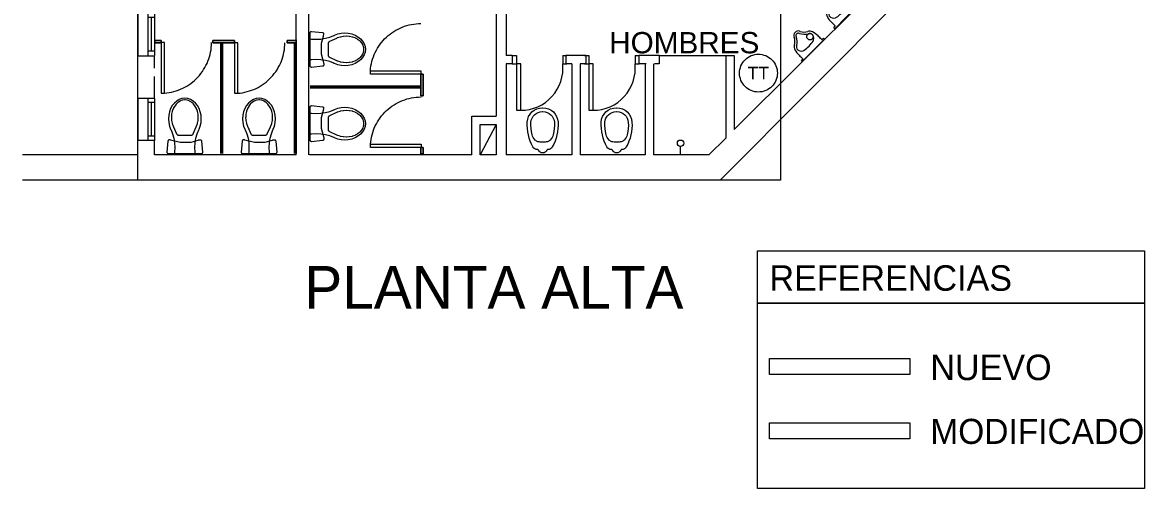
# Model space of a CAD drawing. Header units: metres. Extents: x 1411 to 1550, y 2159 to 2211.
# Drawn here: x 1537.12 to 1550.46, y 2159.59 to 2165.13 of the extents above; entities that cross this region are included whole.
import ezdxf

# ---------------------------------------------------------------- set-up
doc = ezdxf.new("R2010")
doc.units = ezdxf.units.M
doc.header["$LTSCALE"] = 0.635
doc.linetypes.add('STYLE_11', pattern=[1.500015, 0.999985, -0.500031])
for name, color, linetype in [('37-Plantas-05', 7, 'Continuous'), ('movimientos', 30, 'Continuous'), ('Nuevo', 162, 'Continuous'), ('Superficies', 7, 'Continuous')]:
    doc.layers.add(name, color=color, linetype=linetype)
doc.styles.add('Arial', font='ARIAL.TTF')
doc.styles.add('Futura', font='')
doc.styles.get('Futura').set_extended_font_data('Futura')

# ---------------------------------------------------------------- blocks, each defined once
blk = doc.blocks.new('GROUP-15')
at = {"color": 7, "linetype": 'Continuous', "lineweight": 15}
for p, q in [((54.50499, 6.49858), (54.55499, 6.49858)), ((54.55499, 6.49858), (54.55499, 6.39858)), ((55.10499, 6.49858), (55.15499, 6.49858)), ((55.10499, 6.49858), (55.10499, 6.39858)), ((54.50499, 6.39858), (54.55499, 6.39858)), ((55.10499, 6.39858), (55.15499, 6.39858))]:
    blk.add_line(p, q, dxfattribs=at)
blk.add_lwpolyline([(54.55499, 6.39858), (54.55499, 5.84858), (54.60499, 5.84858), (54.60499, 6.39858)], close=True, dxfattribs=at)
blk.add_arc((54.60499, 6.35085), 0.50227, 270, 5.452964, dxfattribs=at)
blk = doc.blocks.new('GROUP-16')
at = {"color": 7, "linetype": 'Continuous', "lineweight": 15}
for p, q in [((55.36499, 6.49858), (55.41499, 6.49858)), ((55.41499, 6.49858), (55.41499, 6.39858)), ((55.96499, 6.49858), (55.96499, 6.39858)), ((55.96499, 6.49858), (56.01499, 6.49858)), ((55.36499, 6.39858), (55.41499, 6.39858)), ((55.96499, 6.39858), (56.01499, 6.39858))]:
    blk.add_line(p, q, dxfattribs=at)
blk.add_lwpolyline([(55.41499, 6.39858), (55.41499, 5.84858), (55.46499, 5.84858), (55.46499, 6.39858)], close=True, dxfattribs=at)
blk.add_arc((55.46499, 6.35085), 0.50227, 270, 5.452964, dxfattribs=at)
blk = doc.blocks.new('GROUP-23')
at = {"color": 7, "linetype": 'Continuous', "lineweight": 15}
for p, q in [((58.05125, 6.59302), (58.18292, 6.7272)), ((58.1715, 6.7384), (58.15751, 6.72416)), ((58.18292, 6.7272), (58.1715, 6.7384)), ((58.05125, 6.59302), (57.91956, 6.45884)), ((57.90813, 6.47006), (57.92213, 6.4843)), ((57.91956, 6.45884), (57.90813, 6.47006))]:
    blk.add_line(p, q, dxfattribs=at)
at = {"color": 2, "linetype": 'Continuous', "lineweight": 15}
blk.add_circle((58.01071, 6.75527), 0.03882, dxfattribs=at)
at = {"color": 7, "linetype": 'Continuous', "lineweight": 15}
for centre, radius, start, end in [((57.87025, 6.76861), 0.05237, 133.940091, 205.395612), ((57.8723, 6.77068), 0.05239, 65.675517, 137.134835), ((57.94611, 6.97972), 0.16954, 252.056665, 283.108505), ((58.01071, 6.75527), 0.06483, 61.129963, 113.76946), ((57.88181, 6.53459), 0.32039, 45.536168, 59.997127), ((57.66264, 6.69089), 0.16956, 347.963065, 19.020539), ((57.25694, 5.85718), 1.24186, 44.277691, 46.852047), ((58.15182, 6.72974), 0.00801, 224.089013, 315.506133), ((57.88826, 6.63049), 0.06482, 157.276107, 209.926544), ((58.10648, 6.76352), 0.32037, 211.076627, 225.537466), ((58.77206, 7.40096), 1.24184, 224.220582, 226.796259), ((57.91643, 6.48991), 0.008, 315.455925, 46.874723)]:
    blk.add_arc(centre, radius, start, end, dxfattribs=at)
at = {"color": 2, "linetype": 'Continuous', "lineweight": 15}
for centre, radius, start, end in [((57.87025, 6.76861), 0.02637, 133.970661, 205.419444), ((57.85842, 6.76063), 0.01245, 195.509335, 208.913392), ((57.66264, 6.69089), 0.19554, 347.959679, 19.015089), ((57.83803, 6.80226), 0.02022, 313.476748, 317.565981), ((57.8723, 6.77068), 0.02638, 65.689065, 137.181466), ((57.88005, 6.78267), 0.01245, 62.138606, 75.538616), ((57.94611, 6.97972), 0.19555, 252.057978, 283.111538), ((57.9658, 6.87442), 0.08864, 286.159371, 292.45678), ((57.69753, 6.94016), 0.42323, 315.537033, 325.888351), ((58.01071, 6.75527), 0.03883, 61.124557, 106.53444), ((57.99272, 6.73598), 0.06475, 340.493207, 55.406204), ((57.98735, 6.74047), 0.07134, 328.147848, 338.523699), ((57.88826, 6.63049), 0.03882, 164.539085, 209.92628), ((57.7683, 6.67316), 0.08865, 338.610274, 344.915117), ((57.90722, 6.64884), 0.06473, 215.644696, 290.568167), ((57.90262, 6.65415), 0.07135, 292.539563, 302.906076), ((57.69753, 6.94016), 0.42324, 305.182332, 315.536067)]:
    blk.add_arc(centre, radius, start, end, dxfattribs=at)
blk = doc.blocks.new('GROUP-29')
at = {"color": 92, "linetype": 'Continuous', "lineweight": 15}
blk.add_line((56.50499, 5.32446), (56.50499, 5.41999), dxfattribs=at)
at = {"color": 92, "linetype": 'Continuous', "lineweight": 15, "flags": 128}
blk.add_lwpolyline([(56.46708, 5.4579, -0.41421356), (56.50499, 5.49581, -0.41421356), (56.5429, 5.4579, -0.41421356), (56.50499, 5.41999, -0.41421356)], format="xyb", close=True, dxfattribs=at)
blk = doc.blocks.new('S-PL-INOD4')
at = {"color": 7, "linetype": 'Continuous', "lineweight": 15, "flags": 128}
blk.add_lwpolyline([(0.05, -0.119, 0.307702), (0, -0.084, 0.307759), (-0.05, -0.119), (-0.05, -0.119, -0.31147), (-0.057, -0.124), (-0.063, -0.124, 0.273845), (-0.115, -0.155, 0.138679), (-0.183, -0.449), (-0.183, -0.449, 0.399728), (-0.003, -0.62), (-0.003, -0.62), (-0.003, -0.62, 0.051976), (0.003, -0.62), (0.003, -0.62), (0.003, -0.62, 0.399728), (0.183, -0.449), (0.183, -0.449, 0.138686), (0.115, -0.155, 0.273887), (0.063, -0.124), (0.057, -0.124, -0.31147), (0.05, -0.119)], format="xyb", close=True, dxfattribs=at)
at = {"color": 2, "linetype": 'Continuous', "lineweight": 15, "flags": 128}
blk.add_lwpolyline([(-0.003, -0.576, 0.050361), (0.003, -0.576), (0.003, -0.576, 0.399705), (0.139, -0.447), (0.139, -0.447), (0.139, -0.447, 0.072224), (0.125, -0.301), (0.125, -0.301, 0.161373), (0.089, -0.236, 0.118241), (0.057, -0.218), (0.057, -0.218, 0.057241), (0, -0.213), (0, -0.213), (0, -0.213, 0.057241), (-0.057, -0.218), (-0.057, -0.218, 0.118341), (-0.089, -0.236, 0.161426), (-0.125, -0.301), (-0.125, -0.301, 0.072224), (-0.139, -0.447), (-0.139, -0.447), (-0.139, -0.447, 0.399705), (-0.003, -0.576)], format="xyb", close=True, dxfattribs=at)
blk = doc.blocks.new('GROUP-36')
at = {"color": 123, "linetype": 'Continuous', "lineweight": 15}
for points in [[(50.25434, 6.65085), (50.25434, 6.67585), (50.25434, 6.67585)], [(50.32997, 6.67585), (50.25434, 6.67585), (50.25434, 6.67585)], [(50.32997, 6.65085), (50.32997, 6.67585), (50.32997, 6.67585)], [(50.29705, 6.65085), (50.25434, 6.65085), (50.25434, 6.65085)], [(50.32997, 6.65085), (50.28798, 6.65085), (50.28798, 6.65085)]]:
    blk.add_3dface(points, dxfattribs=at)
blk = doc.blocks.new('GROUP-13-1')
at = {"color": 70, "linetype": 'Continuous', "lineweight": 15}
for p, q in [((45.42127, 12.7431), (45.42127, 12.2431)), ((45.62127, 12.7431), (45.62127, 12.2431))]:
    blk.add_line(p, q, dxfattribs=at)
at = {"color": 151, "linetype": 'Continuous', "lineweight": 15}
for p, q in [((45.54127, 12.7431), (45.54127, 12.2431)), ((45.58127, 12.6931), (45.58127, 12.2931))]:
    blk.add_line(p, q, dxfattribs=at)
at = {"color": 144, "linetype": 'Continuous', "lineweight": 15}
for p, q in [((45.62127, 12.6931), (45.54127, 12.6931)), ((45.62127, 12.2931), (45.54127, 12.2931))]:
    blk.add_line(p, q, dxfattribs=at)

msp = doc.modelspace()

# ---------------------------------------------------------------- linework, layer by layer
at = {"layer": '37-Plantas-05', "color": 83, "linetype": 'Continuous', "lineweight": 15}
for p, q in [((1545.413, 2163.254), (1547.681, 2165.533)), ((1538.689, 2164.725), (1538.489, 2164.725)), ((1538.489, 2164.225), (1538.489, 2164.725)), ((1538.689, 2164.225), (1538.489, 2164.225)), ((1538.689, 2163.725), (1538.489, 2163.725)), ((1538.489, 2163.554), (1538.489, 2163.725)), ((1538.489, 2163.554), (1537.118, 2163.554)), ((1545.413, 2163.254), (1537.118, 2163.254))]:
    msp.add_line(p, q, dxfattribs=at)
at = {"layer": '37-Plantas-05', "color": 7, "linetype": 'Continuous', "lineweight": 20}
for points in [[(1545.857, 2162.413), (1550.457, 2162.413), (1550.457, 2161.791), (1545.857, 2161.791)], [(1545.857, 2161.791), (1550.457, 2161.791), (1550.457, 2159.591), (1545.857, 2159.591)]]:
    msp.add_lwpolyline(points, close=True, dxfattribs=at)
at = {"layer": 'movimientos', "color": 83, "linetype": 'Continuous', "lineweight": 15}
for p, q in [((1542.869, 2167.984), (1542.869, 2164.734)), ((1547.38, 2165.656), (1545.579, 2163.854)), ((1542.941, 2164.734), (1542.869, 2164.734)), ((1542.941, 2164.734), (1542.941, 2164.634)), ((1543.576, 2164.735), (1543.576, 2164.635)), ((1543.816, 2164.735), (1543.576, 2164.735)), ((1543.816, 2164.735), (1543.816, 2164.635)), ((1544.446, 2164.735), (1544.446, 2164.635)), ((1544.686, 2164.735), (1544.446, 2164.735)), ((1544.686, 2164.735), (1544.686, 2164.635)), ((1545.479, 2164.735), (1545.479, 2163.754)), ((1545.479, 2164.735), (1545.579, 2164.735)), ((1545.579, 2164.735), (1545.579, 2163.854)), ((1542.869, 2164.634), (1542.869, 2163.554)), ((1542.941, 2164.634), (1542.869, 2164.634)), ((1543.649, 2164.635), (1543.576, 2164.635)), ((1543.649, 2164.635), (1543.649, 2163.554)), ((1543.816, 2164.635), (1543.749, 2164.635)), ((1543.749, 2164.635), (1543.749, 2163.554)), ((1544.531, 2164.635), (1544.446, 2164.635)), ((1544.521, 2164.635), (1544.521, 2163.554)), ((1544.621, 2164.635), (1544.621, 2163.554)), ((1544.686, 2164.635), (1544.631, 2164.635)), ((1545.479, 2163.754), (1545.278, 2163.554)), ((1543.649, 2163.554), (1542.869, 2163.554)), ((1544.521, 2163.554), (1543.749, 2163.554)), ((1545.278, 2163.554), (1544.621, 2163.554))]:
    msp.add_line(p, q, dxfattribs=at)
at = {"layer": 'movimientos', "color": 31, "linetype": 'Continuous', "lineweight": 15}
msp.add_line((1544.686, 2164.735), (1545.479, 2164.735), dxfattribs=at)
at = {"layer": 'movimientos', "color": 2, "linetype": 'Continuous', "lineweight": 15, "flags": 128}
msp.add_lwpolyline([(1545.642, 2164.525, -0.414214), (1545.867, 2164.75, -0.414214), (1546.092, 2164.525, -0.414214), (1545.867, 2164.3, -0.414214)], format="xyb", close=True, dxfattribs=at)
at = {"layer": 'movimientos', "color": 7, "linetype": 'Continuous', "lineweight": 9}
msp.add_lwpolyline([(1545.998, 2160.372), (1547.667, 2160.372), (1547.667, 2160.181), (1545.998, 2160.181)], close=True, dxfattribs=at)
at = {"layer": 'Nuevo', "color": 83, "linetype": 'Continuous', "lineweight": 15}
for p, q in [((1540.374, 2163.554), (1540.374, 2167.864)), ((1540.524, 2163.554), (1540.524, 2167.864)), ((1542.749, 2167.864), (1542.749, 2164.014)), ((1538.689, 2164.584), (1538.689, 2164.725)), ((1538.689, 2164.225), (1538.689, 2164.484)), ((1542.459, 2164.014), (1542.749, 2164.014)), ((1542.459, 2163.554), (1542.459, 2164.014)), ((1542.559, 2163.914), (1542.749, 2163.914)), ((1542.559, 2163.554), (1542.559, 2163.914)), ((1542.749, 2163.914), (1542.749, 2163.554)), ((1538.689, 2163.554), (1538.689, 2163.725)), ((1540.374, 2163.554), (1538.689, 2163.554)), ((1542.459, 2163.554), (1540.529, 2163.554)), ((1542.749, 2163.554), (1542.559, 2163.554))]:
    msp.add_line(p, q, dxfattribs=at)
at = {"layer": 'Nuevo', "color": 31, "linetype": 'Continuous', "lineweight": 15}
for p, q in [((1538.9, 2164.139), (1538.88, 2164.104)), ((1538.924, 2164.169), (1538.9, 2164.139)), ((1538.925, 2164.13), (1538.912, 2164.104)), ((1538.952, 2164.193), (1538.924, 2164.169)), ((1538.928, 2164.134), (1538.925, 2164.13)), ((1538.945, 2164.156), (1538.928, 2164.134)), ((1538.948, 2164.16), (1538.945, 2164.156)), ((1538.967, 2164.176), (1538.948, 2164.16)), ((1538.982, 2164.211), (1538.952, 2164.193)), ((1538.972, 2164.18), (1538.967, 2164.176)), ((1538.992, 2164.192), (1538.972, 2164.18)), ((1539.015, 2164.223), (1538.982, 2164.211)), ((1538.997, 2164.195), (1538.992, 2164.192)), ((1538.992, 2164.192), (1538.992, 2164.192)), ((1539.018, 2164.202), (1538.997, 2164.195)), ((1539.049, 2164.226), (1539.015, 2164.223)), ((1539.025, 2164.203), (1539.018, 2164.202)), ((1539.046, 2164.206), (1539.025, 2164.203)), ((1539.052, 2164.206), (1539.046, 2164.206)), ((1539.083, 2164.223), (1539.049, 2164.226)), ((1539.074, 2164.203), (1539.052, 2164.206)), ((1539.08, 2164.202), (1539.074, 2164.203)), ((1539.101, 2164.195), (1539.08, 2164.202)), ((1539.116, 2164.211), (1539.083, 2164.223)), ((1539.106, 2164.192), (1539.101, 2164.195)), ((1539.101, 2164.195), (1539.101, 2164.195)), ((1539.127, 2164.18), (1539.106, 2164.192)), ((1539.147, 2164.193), (1539.116, 2164.211)), ((1539.131, 2164.176), (1539.127, 2164.18)), ((1539.15, 2164.16), (1539.131, 2164.176)), ((1539.174, 2164.169), (1539.147, 2164.193)), ((1539.153, 2164.156), (1539.15, 2164.16)), ((1539.17, 2164.134), (1539.153, 2164.156)), ((1539.173, 2164.13), (1539.17, 2164.134)), ((1539.187, 2164.104), (1539.173, 2164.13)), ((1539.198, 2164.139), (1539.174, 2164.169)), ((1539.218, 2164.104), (1539.198, 2164.139)), ((1539.782, 2164.139), (1539.762, 2164.104)), ((1539.806, 2164.169), (1539.782, 2164.139)), ((1539.808, 2164.13), (1539.794, 2164.104)), ((1539.834, 2164.193), (1539.806, 2164.169)), ((1539.81, 2164.134), (1539.808, 2164.13)), ((1539.827, 2164.156), (1539.81, 2164.134)), ((1539.831, 2164.16), (1539.827, 2164.156)), ((1539.849, 2164.176), (1539.831, 2164.16)), ((1539.865, 2164.211), (1539.834, 2164.193)), ((1539.854, 2164.18), (1539.849, 2164.176)), ((1539.874, 2164.192), (1539.854, 2164.18)), ((1539.897, 2164.223), (1539.865, 2164.211)), ((1539.88, 2164.195), (1539.874, 2164.192)), ((1539.874, 2164.192), (1539.874, 2164.192)), ((1539.9, 2164.202), (1539.88, 2164.195)), ((1539.931, 2164.226), (1539.897, 2164.223)), ((1539.907, 2164.203), (1539.9, 2164.202)), ((1539.928, 2164.206), (1539.907, 2164.203)), ((1539.935, 2164.206), (1539.928, 2164.206)), ((1539.965, 2164.223), (1539.931, 2164.226)), ((1539.956, 2164.203), (1539.935, 2164.206)), ((1539.962, 2164.202), (1539.956, 2164.203)), ((1539.983, 2164.195), (1539.962, 2164.202)), ((1539.998, 2164.211), (1539.965, 2164.223)), ((1539.984, 2164.195), (1539.983, 2164.195)), ((1539.989, 2164.192), (1539.984, 2164.195)), ((1540.009, 2164.18), (1539.989, 2164.192)), ((1540.029, 2164.193), (1539.998, 2164.211)), ((1540.014, 2164.176), (1540.009, 2164.18)), ((1540.032, 2164.16), (1540.014, 2164.176)), ((1540.057, 2164.169), (1540.029, 2164.193)), ((1540.036, 2164.156), (1540.032, 2164.16)), ((1540.052, 2164.134), (1540.036, 2164.156)), ((1540.055, 2164.13), (1540.052, 2164.134)), ((1540.069, 2164.104), (1540.055, 2164.13)), ((1540.081, 2164.139), (1540.057, 2164.169)), ((1540.1, 2164.104), (1540.081, 2164.139)), ((1538.857, 2164.024), (1538.854, 2163.981)), ((1538.866, 2164.065), (1538.857, 2164.024)), ((1538.88, 2164.104), (1538.866, 2164.065)), ((1538.891, 2164.033), (1538.889, 2164.001)), ((1538.889, 2164.001), (1538.889, 2163.997)), ((1538.889, 2163.997), (1538.891, 2163.965)), ((1538.892, 2164.037), (1538.891, 2164.033)), ((1538.898, 2164.068), (1538.892, 2164.037)), ((1538.899, 2164.072), (1538.898, 2164.068)), ((1538.91, 2164.1), (1538.899, 2164.072)), ((1538.912, 2164.104), (1538.91, 2164.1)), ((1539.188, 2164.1), (1539.187, 2164.104)), ((1539.199, 2164.072), (1539.188, 2164.1)), ((1539.2, 2164.068), (1539.199, 2164.072)), ((1539.206, 2164.037), (1539.2, 2164.068)), ((1539.207, 2164.033), (1539.206, 2164.037)), ((1539.209, 2164.001), (1539.207, 2164.033)), ((1539.207, 2163.965), (1539.209, 2163.997)), ((1539.209, 2163.997), (1539.209, 2164.001)), ((1539.232, 2164.065), (1539.218, 2164.104)), ((1539.241, 2164.024), (1539.232, 2164.065)), ((1539.244, 2163.981), (1539.241, 2164.024)), ((1539.739, 2164.024), (1539.736, 2163.981)), ((1539.748, 2164.065), (1539.739, 2164.024)), ((1539.762, 2164.104), (1539.748, 2164.065)), ((1539.772, 2164.001), (1539.771, 2163.997)), ((1539.771, 2163.997), (1539.774, 2163.965)), ((1539.774, 2164.033), (1539.772, 2164.001)), ((1539.781, 2164.068), (1539.774, 2164.037)), ((1539.774, 2164.037), (1539.774, 2164.033)), ((1539.782, 2164.072), (1539.781, 2164.068)), ((1539.792, 2164.1), (1539.782, 2164.072)), ((1539.794, 2164.104), (1539.792, 2164.1)), ((1540.071, 2164.1), (1540.069, 2164.104)), ((1540.081, 2164.072), (1540.071, 2164.1)), ((1540.082, 2164.068), (1540.081, 2164.072)), ((1540.089, 2164.037), (1540.082, 2164.068)), ((1540.089, 2164.033), (1540.089, 2164.037)), ((1540.091, 2164.001), (1540.089, 2164.033)), ((1540.089, 2163.965), (1540.091, 2163.997)), ((1540.091, 2163.997), (1540.091, 2164.001)), ((1540.115, 2164.065), (1540.1, 2164.104)), ((1540.123, 2164.024), (1540.115, 2164.065)), ((1540.126, 2163.981), (1540.123, 2164.024)), ((1538.854, 2163.981), (1538.857, 2163.939)), ((1538.857, 2163.939), (1538.866, 2163.897)), ((1538.866, 2163.897), (1538.88, 2163.859)), ((1538.88, 2163.859), (1538.883, 2163.853)), ((1538.883, 2163.853), (1538.883, 2163.853)), ((1538.883, 2163.853), (1538.883, 2163.853)), ((1538.883, 2163.853), (1538.885, 2163.85)), ((1538.891, 2163.965), (1538.892, 2163.961)), ((1538.892, 2163.961), (1538.898, 2163.93)), ((1538.898, 2163.93), (1538.899, 2163.926)), ((1538.899, 2163.926), (1538.91, 2163.897)), ((1538.91, 2163.897), (1538.911, 2163.893)), ((1538.911, 2163.893), (1538.913, 2163.89)), ((1538.913, 2163.89), (1538.914, 2163.888)), ((1538.914, 2163.888), (1538.951, 2163.805)), ((1539.147, 2163.805), (1539.184, 2163.888)), ((1539.184, 2163.888), (1539.185, 2163.89)), ((1539.185, 2163.89), (1539.187, 2163.893)), ((1539.187, 2163.893), (1539.188, 2163.897)), ((1539.188, 2163.897), (1539.199, 2163.926)), ((1539.199, 2163.926), (1539.2, 2163.93)), ((1539.2, 2163.93), (1539.206, 2163.961)), ((1539.206, 2163.961), (1539.207, 2163.965)), ((1539.214, 2163.85), (1539.215, 2163.853)), ((1539.215, 2163.853), (1539.218, 2163.859)), ((1539.215, 2163.853), (1539.215, 2163.853)), ((1539.215, 2163.853), (1539.215, 2163.853)), ((1539.218, 2163.859), (1539.232, 2163.897)), ((1539.232, 2163.897), (1539.241, 2163.939)), ((1539.241, 2163.939), (1539.244, 2163.981)), ((1539.736, 2163.981), (1539.739, 2163.939)), ((1539.739, 2163.939), (1539.748, 2163.897)), ((1539.748, 2163.897), (1539.762, 2163.859)), ((1539.762, 2163.859), (1539.766, 2163.853)), ((1539.766, 2163.853), (1539.765, 2163.853)), ((1539.765, 2163.853), (1539.765, 2163.853)), ((1539.765, 2163.853), (1539.767, 2163.85)), ((1539.774, 2163.965), (1539.774, 2163.961)), ((1539.774, 2163.961), (1539.781, 2163.93)), ((1539.781, 2163.93), (1539.782, 2163.926)), ((1539.782, 2163.926), (1539.792, 2163.897)), ((1539.792, 2163.897), (1539.794, 2163.893)), ((1539.794, 2163.893), (1539.795, 2163.89)), ((1539.795, 2163.89), (1539.796, 2163.888)), ((1539.796, 2163.888), (1539.833, 2163.805)), ((1540.029, 2163.805), (1540.066, 2163.888)), ((1540.066, 2163.888), (1540.068, 2163.89)), ((1540.068, 2163.89), (1540.069, 2163.893)), ((1540.069, 2163.893), (1540.071, 2163.897)), ((1540.071, 2163.897), (1540.081, 2163.926)), ((1540.081, 2163.926), (1540.082, 2163.93)), ((1540.082, 2163.93), (1540.089, 2163.961)), ((1540.089, 2163.961), (1540.089, 2163.965)), ((1540.096, 2163.85), (1540.097, 2163.853)), ((1540.097, 2163.853), (1540.1, 2163.859)), ((1540.097, 2163.853), (1540.097, 2163.853)), ((1540.097, 2163.853), (1540.097, 2163.853)), ((1540.1, 2163.859), (1540.115, 2163.897)), ((1540.115, 2163.897), (1540.123, 2163.939)), ((1540.123, 2163.939), (1540.126, 2163.981)), ((1538.849, 2163.721), (1538.848, 2163.719)), ((1538.848, 2163.719), (1538.848, 2163.717)), ((1538.85, 2163.724), (1538.849, 2163.721)), ((1538.851, 2163.726), (1538.85, 2163.724)), ((1538.853, 2163.728), (1538.851, 2163.726)), ((1538.855, 2163.729), (1538.853, 2163.728)), ((1538.858, 2163.73), (1538.855, 2163.729)), ((1538.86, 2163.731), (1538.858, 2163.73)), ((1538.863, 2163.731), (1538.86, 2163.731)), ((1538.875, 2163.731), (1538.863, 2163.731)), ((1538.879, 2163.73), (1538.875, 2163.731)), ((1538.995, 2163.703), (1538.879, 2163.73)), ((1538.885, 2163.85), (1538.904, 2163.804)), ((1538.904, 2163.804), (1538.918, 2163.752)), ((1538.918, 2163.752), (1538.926, 2163.698)), ((1538.951, 2163.805), (1538.956, 2163.798)), ((1538.956, 2163.798), (1538.959, 2163.794)), ((1538.959, 2163.794), (1538.964, 2163.791)), ((1538.964, 2163.791), (1538.968, 2163.789)), ((1538.968, 2163.789), (1538.973, 2163.788)), ((1538.973, 2163.788), (1538.979, 2163.787)), ((1538.979, 2163.787), (1539.12, 2163.787)), ((1539.204, 2163.726), (1539.119, 2163.703)), ((1539.12, 2163.787), (1539.125, 2163.788)), ((1539.125, 2163.788), (1539.13, 2163.789)), ((1539.13, 2163.789), (1539.135, 2163.791)), ((1539.135, 2163.791), (1539.139, 2163.794)), ((1539.139, 2163.794), (1539.143, 2163.798)), ((1539.143, 2163.798), (1539.146, 2163.802)), ((1539.146, 2163.802), (1539.147, 2163.805)), ((1539.172, 2163.698), (1539.181, 2163.752)), ((1539.181, 2163.752), (1539.195, 2163.804)), ((1539.195, 2163.804), (1539.214, 2163.85)), ((1539.207, 2163.727), (1539.204, 2163.726)), ((1539.234, 2163.73), (1539.207, 2163.727)), ((1539.236, 2163.73), (1539.234, 2163.73)), ((1539.238, 2163.73), (1539.236, 2163.73)), ((1539.241, 2163.729), (1539.238, 2163.73)), ((1539.243, 2163.728), (1539.241, 2163.729)), ((1539.245, 2163.726), (1539.243, 2163.728)), ((1539.247, 2163.724), (1539.245, 2163.726)), ((1539.249, 2163.722), (1539.247, 2163.724)), ((1539.25, 2163.72), (1539.249, 2163.722)), ((1539.25, 2163.716), (1539.25, 2163.72)), ((1539.731, 2163.721), (1539.73, 2163.719)), ((1539.73, 2163.719), (1539.73, 2163.717)), ((1539.732, 2163.724), (1539.731, 2163.721)), ((1539.733, 2163.726), (1539.732, 2163.724)), ((1539.735, 2163.728), (1539.733, 2163.726)), ((1539.737, 2163.729), (1539.735, 2163.728)), ((1539.74, 2163.73), (1539.737, 2163.729)), ((1539.742, 2163.731), (1539.74, 2163.73)), ((1539.745, 2163.731), (1539.742, 2163.731)), ((1539.758, 2163.731), (1539.745, 2163.731)), ((1539.761, 2163.73), (1539.758, 2163.731)), ((1539.878, 2163.703), (1539.761, 2163.73)), ((1539.767, 2163.85), (1539.786, 2163.804)), ((1539.786, 2163.804), (1539.8, 2163.752)), ((1539.8, 2163.752), (1539.808, 2163.698)), ((1539.833, 2163.805), (1539.838, 2163.798)), ((1539.838, 2163.798), (1539.842, 2163.794)), ((1539.842, 2163.794), (1539.846, 2163.791)), ((1539.846, 2163.791), (1539.851, 2163.789)), ((1539.851, 2163.789), (1539.856, 2163.788)), ((1539.856, 2163.788), (1539.861, 2163.787)), ((1539.861, 2163.787), (1540.002, 2163.787)), ((1540.086, 2163.726), (1540.001, 2163.703)), ((1540.002, 2163.787), (1540.007, 2163.788)), ((1540.007, 2163.788), (1540.012, 2163.789)), ((1540.012, 2163.789), (1540.017, 2163.791)), ((1540.017, 2163.791), (1540.021, 2163.794)), ((1540.021, 2163.794), (1540.025, 2163.798)), ((1540.025, 2163.798), (1540.028, 2163.802)), ((1540.028, 2163.802), (1540.029, 2163.805)), ((1540.054, 2163.698), (1540.063, 2163.752)), ((1540.063, 2163.752), (1540.077, 2163.804)), ((1540.077, 2163.804), (1540.096, 2163.85)), ((1540.089, 2163.727), (1540.086, 2163.726)), ((1540.116, 2163.73), (1540.089, 2163.727)), ((1540.118, 2163.73), (1540.116, 2163.73)), ((1540.12, 2163.73), (1540.118, 2163.73)), ((1540.123, 2163.729), (1540.12, 2163.73)), ((1540.125, 2163.728), (1540.123, 2163.729)), ((1540.127, 2163.726), (1540.125, 2163.728)), ((1540.129, 2163.724), (1540.127, 2163.726)), ((1540.131, 2163.722), (1540.129, 2163.724)), ((1540.132, 2163.72), (1540.131, 2163.722)), ((1540.133, 2163.716), (1540.132, 2163.72)), ((1538.848, 2163.717), (1538.835, 2163.588)), ((1538.835, 2163.588), (1538.835, 2163.584)), ((1538.926, 2163.585), (1538.924, 2163.571)), ((1538.926, 2163.698), (1538.929, 2163.641)), ((1538.929, 2163.641), (1538.926, 2163.585)), ((1538.999, 2163.702), (1538.995, 2163.703)), ((1539.115, 2163.702), (1538.999, 2163.702)), ((1539.119, 2163.703), (1539.115, 2163.702)), ((1539.169, 2163.641), (1539.172, 2163.698)), ((1539.172, 2163.585), (1539.169, 2163.641)), ((1539.174, 2163.571), (1539.172, 2163.585)), ((1539.263, 2163.588), (1539.25, 2163.716)), ((1539.263, 2163.586), (1539.263, 2163.588)), ((1539.263, 2163.584), (1539.263, 2163.586)), ((1539.73, 2163.717), (1539.717, 2163.588)), ((1539.717, 2163.588), (1539.718, 2163.584)), ((1539.808, 2163.585), (1539.806, 2163.571)), ((1539.808, 2163.698), (1539.811, 2163.641)), ((1539.811, 2163.641), (1539.808, 2163.585)), ((1539.881, 2163.702), (1539.878, 2163.703)), ((1539.997, 2163.702), (1539.881, 2163.702)), ((1540.001, 2163.703), (1539.997, 2163.702)), ((1540.051, 2163.641), (1540.054, 2163.698)), ((1540.054, 2163.585), (1540.051, 2163.641)), ((1540.056, 2163.571), (1540.054, 2163.585)), ((1540.145, 2163.588), (1540.133, 2163.716)), ((1540.145, 2163.586), (1540.145, 2163.588)), ((1540.145, 2163.584), (1540.145, 2163.586)), ((1538.835, 2163.584), (1538.836, 2163.581)), ((1538.836, 2163.581), (1538.837, 2163.579)), ((1538.837, 2163.579), (1538.839, 2163.577)), ((1538.839, 2163.577), (1538.84, 2163.575)), ((1538.84, 2163.575), (1538.843, 2163.573)), ((1538.843, 2163.573), (1538.845, 2163.572)), ((1538.845, 2163.572), (1538.847, 2163.571)), ((1538.847, 2163.571), (1538.85, 2163.571)), ((1538.85, 2163.571), (1539.248, 2163.571)), ((1538.924, 2163.571), (1539.174, 2163.571)), ((1539.248, 2163.571), (1539.253, 2163.572)), ((1539.253, 2163.572), (1539.256, 2163.573)), ((1539.256, 2163.573), (1539.258, 2163.575)), ((1539.258, 2163.575), (1539.26, 2163.577)), ((1539.26, 2163.577), (1539.261, 2163.579)), ((1539.261, 2163.579), (1539.262, 2163.581)), ((1539.262, 2163.581), (1539.263, 2163.584)), ((1539.718, 2163.584), (1539.718, 2163.581)), ((1539.718, 2163.581), (1539.719, 2163.579)), ((1539.719, 2163.579), (1539.721, 2163.577)), ((1539.721, 2163.577), (1539.723, 2163.575)), ((1539.723, 2163.575), (1539.725, 2163.573)), ((1539.725, 2163.573), (1539.727, 2163.572)), ((1539.727, 2163.572), (1539.73, 2163.571)), ((1539.73, 2163.571), (1539.732, 2163.571)), ((1539.732, 2163.571), (1540.13, 2163.571)), ((1539.806, 2163.571), (1540.056, 2163.571)), ((1540.13, 2163.571), (1540.135, 2163.572)), ((1540.135, 2163.572), (1540.138, 2163.573)), ((1540.138, 2163.573), (1540.14, 2163.575)), ((1540.14, 2163.575), (1540.142, 2163.577)), ((1540.142, 2163.577), (1540.143, 2163.579)), ((1540.143, 2163.579), (1540.144, 2163.581)), ((1540.144, 2163.581), (1540.145, 2163.584))]:
    msp.add_line(p, q, dxfattribs=at)
at = {"layer": 'Nuevo', "color": 21, "linetype": 'STYLE_11', "lineweight": 15}
msp.add_line((1542.749, 2163.914), (1542.559, 2163.554), dxfattribs=at)
at = {"layer": 'Nuevo', "color": 31, "linetype": 'Continuous', "lineweight": 15}
for points in [[(1540.684, 2165.009), (1540.688, 2165.008), (1540.691, 2165.007), (1540.693, 2165.005), (1540.695, 2165.003), (1540.696, 2165.001), (1540.697, 2164.999), (1540.698, 2164.996), (1540.698, 2164.994), (1540.698, 2164.992), (1540.695, 2164.965), (1540.695, 2164.962), (1540.671, 2164.877), (1540.671, 2164.873), (1540.67, 2164.757), (1540.671, 2164.754), (1540.699, 2164.637), (1540.699, 2164.634), (1540.699, 2164.621), (1540.699, 2164.618), (1540.698, 2164.616), (1540.697, 2164.613), (1540.696, 2164.611), (1540.694, 2164.609), (1540.692, 2164.608), (1540.689, 2164.607), (1540.687, 2164.606), (1540.686, 2164.606), (1540.556, 2164.593), (1540.552, 2164.594), (1540.549, 2164.594), (1540.547, 2164.595), (1540.545, 2164.597), (1540.543, 2164.599), (1540.542, 2164.601), (1540.54, 2164.603), (1540.54, 2164.606), (1540.54, 2164.608), (1540.54, 2165.006), (1540.54, 2165.011), (1540.542, 2165.014), (1540.543, 2165.016), (1540.545, 2165.018), (1540.547, 2165.019), (1540.549, 2165.02), (1540.552, 2165.021), (1540.555, 2165.021), (1540.556, 2165.021)], [(1540.54, 2164.682), (1540.54, 2164.932), (1540.553, 2164.93), (1540.61, 2164.927), (1540.666, 2164.93), (1540.721, 2164.939), (1540.772, 2164.953), (1540.818, 2164.972), (1540.821, 2164.973), (1540.822, 2164.973), (1540.822, 2164.973), (1540.827, 2164.976), (1540.866, 2164.991), (1540.907, 2164.999), (1540.95, 2165.002), (1540.992, 2164.999), (1541.033, 2164.991), (1541.072, 2164.976), (1541.107, 2164.957), (1541.137, 2164.933), (1541.162, 2164.905), (1541.18, 2164.874), (1541.191, 2164.841), (1541.195, 2164.807), (1541.191, 2164.773), (1541.18, 2164.741), (1541.162, 2164.71), (1541.137, 2164.682), (1541.107, 2164.658), (1541.072, 2164.638), (1541.033, 2164.624), (1540.992, 2164.615), (1540.95, 2164.612), (1540.907, 2164.615), (1540.866, 2164.624), (1540.827, 2164.638), (1540.822, 2164.642), (1540.822, 2164.641), (1540.821, 2164.641), (1540.818, 2164.643), (1540.772, 2164.662), (1540.721, 2164.676), (1540.666, 2164.684), (1540.61, 2164.687), (1540.553, 2164.684)], [(1540.857, 2164.942), (1540.859, 2164.944), (1540.861, 2164.945), (1540.865, 2164.947), (1540.894, 2164.957), (1540.898, 2164.958), (1540.929, 2164.965), (1540.933, 2164.965), (1540.965, 2164.967), (1540.969, 2164.967), (1541.001, 2164.965), (1541.005, 2164.965), (1541.036, 2164.958), (1541.04, 2164.957), (1541.069, 2164.947), (1541.073, 2164.945), (1541.098, 2164.931), (1541.102, 2164.928), (1541.124, 2164.912), (1541.128, 2164.908), (1541.145, 2164.89), (1541.148, 2164.885), (1541.16, 2164.865), (1541.163, 2164.86), (1541.163, 2164.859), (1541.17, 2164.838), (1541.172, 2164.832), (1541.174, 2164.811), (1541.174, 2164.804), (1541.172, 2164.783), (1541.17, 2164.776), (1541.163, 2164.756), (1541.161, 2164.75), (1541.16, 2164.75), (1541.148, 2164.73), (1541.145, 2164.725), (1541.128, 2164.707), (1541.124, 2164.703), (1541.102, 2164.686), (1541.098, 2164.684), (1541.073, 2164.67), (1541.069, 2164.668), (1541.04, 2164.658), (1541.036, 2164.657), (1541.005, 2164.65), (1541.001, 2164.65), (1540.969, 2164.648), (1540.965, 2164.647), (1540.933, 2164.65), (1540.929, 2164.65), (1540.898, 2164.657), (1540.894, 2164.658), (1540.865, 2164.668), (1540.861, 2164.67), (1540.859, 2164.671), (1540.857, 2164.672), (1540.773, 2164.709), (1540.766, 2164.714), (1540.763, 2164.718), (1540.76, 2164.722), (1540.757, 2164.727), (1540.756, 2164.732), (1540.756, 2164.737), (1540.756, 2164.878), (1540.756, 2164.883), (1540.757, 2164.888), (1540.76, 2164.893), (1540.763, 2164.897), (1540.766, 2164.901), (1540.771, 2164.904), (1540.773, 2164.905)], [(1540.684, 2164.126), (1540.688, 2164.126), (1540.691, 2164.125), (1540.693, 2164.123), (1540.695, 2164.121), (1540.696, 2164.119), (1540.697, 2164.117), (1540.698, 2164.114), (1540.698, 2164.112), (1540.698, 2164.11), (1540.695, 2164.083), (1540.695, 2164.08), (1540.671, 2163.995), (1540.671, 2163.991), (1540.67, 2163.875), (1540.671, 2163.871), (1540.699, 2163.755), (1540.699, 2163.751), (1540.699, 2163.739), (1540.699, 2163.736), (1540.698, 2163.734), (1540.697, 2163.731), (1540.696, 2163.729), (1540.694, 2163.727), (1540.692, 2163.726), (1540.689, 2163.725), (1540.687, 2163.724), (1540.686, 2163.724), (1540.556, 2163.711), (1540.552, 2163.711), (1540.549, 2163.712), (1540.547, 2163.713), (1540.545, 2163.715), (1540.543, 2163.716), (1540.542, 2163.719), (1540.54, 2163.721), (1540.54, 2163.723), (1540.54, 2163.726), (1540.54, 2164.124), (1540.54, 2164.129), (1540.542, 2164.132), (1540.543, 2164.134), (1540.545, 2164.136), (1540.547, 2164.137), (1540.549, 2164.138), (1540.552, 2164.139), (1540.555, 2164.139), (1540.556, 2164.139)], [(1540.54, 2163.8), (1540.54, 2164.05), (1540.553, 2164.048), (1540.61, 2164.045), (1540.666, 2164.048), (1540.721, 2164.057), (1540.772, 2164.071), (1540.818, 2164.09), (1540.821, 2164.091), (1540.822, 2164.091), (1540.822, 2164.091), (1540.827, 2164.094), (1540.866, 2164.108), (1540.907, 2164.117), (1540.95, 2164.12), (1540.992, 2164.117), (1541.033, 2164.108), (1541.072, 2164.094), (1541.107, 2164.074), (1541.137, 2164.05), (1541.162, 2164.023), (1541.18, 2163.992), (1541.191, 2163.959), (1541.195, 2163.925), (1541.191, 2163.891), (1541.18, 2163.858), (1541.162, 2163.828), (1541.137, 2163.8), (1541.107, 2163.776), (1541.072, 2163.756), (1541.033, 2163.742), (1540.992, 2163.733), (1540.95, 2163.73), (1540.907, 2163.733), (1540.866, 2163.742), (1540.827, 2163.756), (1540.822, 2163.759), (1540.822, 2163.759), (1540.821, 2163.759), (1540.818, 2163.761), (1540.772, 2163.78), (1540.721, 2163.794), (1540.666, 2163.802), (1540.61, 2163.805), (1540.553, 2163.802)], [(1540.857, 2164.06), (1540.859, 2164.061), (1540.861, 2164.063), (1540.865, 2164.064), (1540.894, 2164.075), (1540.898, 2164.076), (1540.929, 2164.082), (1540.933, 2164.083), (1540.965, 2164.085), (1540.969, 2164.085), (1541.001, 2164.083), (1541.005, 2164.082), (1541.036, 2164.076), (1541.04, 2164.075), (1541.069, 2164.064), (1541.073, 2164.063), (1541.098, 2164.049), (1541.102, 2164.046), (1541.124, 2164.029), (1541.128, 2164.026), (1541.145, 2164.007), (1541.148, 2164.003), (1541.16, 2163.982), (1541.163, 2163.977), (1541.163, 2163.977), (1541.17, 2163.956), (1541.172, 2163.95), (1541.174, 2163.928), (1541.174, 2163.922), (1541.172, 2163.901), (1541.17, 2163.894), (1541.163, 2163.873), (1541.161, 2163.868), (1541.16, 2163.868), (1541.148, 2163.848), (1541.145, 2163.843), (1541.128, 2163.824), (1541.124, 2163.821), (1541.102, 2163.804), (1541.098, 2163.801), (1541.073, 2163.788), (1541.069, 2163.786), (1541.04, 2163.775), (1541.036, 2163.774), (1541.005, 2163.768), (1541.001, 2163.767), (1540.969, 2163.765), (1540.965, 2163.765), (1540.933, 2163.767), (1540.929, 2163.768), (1540.898, 2163.774), (1540.894, 2163.775), (1540.865, 2163.786), (1540.861, 2163.787), (1540.859, 2163.789), (1540.857, 2163.79), (1540.773, 2163.827), (1540.766, 2163.832), (1540.763, 2163.835), (1540.76, 2163.84), (1540.757, 2163.844), (1540.756, 2163.849), (1540.756, 2163.855), (1540.756, 2163.996), (1540.756, 2164.001), (1540.757, 2164.006), (1540.76, 2164.011), (1540.763, 2164.015), (1540.766, 2164.019), (1540.771, 2164.022), (1540.773, 2164.023)]]:
    msp.add_lwpolyline(points, close=True, dxfattribs=at)
at = {"layer": 'Nuevo', "color": 7, "linetype": 'Continuous', "lineweight": 9}
msp.add_lwpolyline([(1545.998, 2161.137), (1547.667, 2161.137), (1547.667, 2160.946), (1545.998, 2160.946)], close=True, dxfattribs=at)
at = {"layer": 'Nuevo', "color": 151, "linetype": 'Continuous', "lineweight": 15}
for points in [[(1541.255, 2164.554, 0), (1541.257, 2164.582, 0), (1541.261, 2164.61, 0), (1541.267, 2164.638, 0), (1541.273, 2164.665, 0), (1541.281, 2164.692, 0), (1541.29, 2164.719, 0), (1541.3, 2164.745, 0), (1541.312, 2164.771, 0), (1541.325, 2164.796, 0), (1541.339, 2164.821, 0), (1541.354, 2164.845, 0), (1541.37, 2164.868, 0), (1541.387, 2164.89, 0), (1541.405, 2164.912, 0), (1541.424, 2164.932, 0), (1541.445, 2164.952, 0), (1541.466, 2164.971, 0), (1541.488, 2164.988, 0), (1541.51, 2165.005, 0), (1541.534, 2165.021, 0), (1541.558, 2165.035, 0), (1541.583, 2165.049, 0), (1541.608, 2165.061, 0), (1541.634, 2165.072, 0), (1541.661, 2165.082, 0), (1541.688, 2165.09, 0), (1541.715, 2165.097, 0), (1541.743, 2165.103, 0), (1541.77, 2165.108, 0), (1541.798, 2165.111, 0), (1541.826, 2165.113, 0), (1541.855, 2165.114, 0)], [(1538.766, 2164.287, 0), (1538.806, 2164.287, 0), (1538.806, 2164.887, 0), (1538.766, 2164.887, 0), (1538.766, 2164.287, 0), (1538.766, 2164.287, 0)], [(1538.806, 2164.287, 0), (1538.834, 2164.29, 0), (1538.862, 2164.294, 0), (1538.889, 2164.299, 0), (1538.917, 2164.306, 0), (1538.944, 2164.314, 0), (1538.971, 2164.323, 0), (1538.997, 2164.333, 0), (1539.023, 2164.345, 0), (1539.048, 2164.357, 0), (1539.072, 2164.371, 0), (1539.096, 2164.386, 0), (1539.119, 2164.402, 0), (1539.142, 2164.42, 0), (1539.163, 2164.438, 0), (1539.184, 2164.457, 0), (1539.204, 2164.477, 0), (1539.222, 2164.498, 0), (1539.24, 2164.52, 0), (1539.257, 2164.543, 0), (1539.272, 2164.567, 0), (1539.287, 2164.591, 0), (1539.3, 2164.616, 0), (1539.313, 2164.641, 0), (1539.324, 2164.667, 0), (1539.333, 2164.693, 0), (1539.342, 2164.72, 0), (1539.349, 2164.748, 0), (1539.355, 2164.775, 0), (1539.36, 2164.803, 0), (1539.363, 2164.831, 0), (1539.365, 2164.859, 0), (1539.366, 2164.887, 0)], [(1539.638, 2164.286, 0), (1539.678, 2164.286, 0), (1539.678, 2164.886, 0), (1539.638, 2164.886, 0), (1539.638, 2164.286, 0), (1539.638, 2164.286, 0)], [(1539.678, 2164.286, 0), (1539.706, 2164.289, 0), (1539.734, 2164.293, 0), (1539.762, 2164.298, 0), (1539.789, 2164.305, 0), (1539.816, 2164.313, 0), (1539.843, 2164.322, 0), (1539.869, 2164.332, 0), (1539.895, 2164.344, 0), (1539.92, 2164.356, 0), (1539.945, 2164.37, 0), (1539.968, 2164.385, 0), (1539.992, 2164.401, 0), (1540.014, 2164.419, 0), (1540.035, 2164.437, 0), (1540.056, 2164.456, 0), (1540.076, 2164.476, 0), (1540.095, 2164.497, 0), (1540.112, 2164.519, 0), (1540.129, 2164.542, 0), (1540.145, 2164.566, 0), (1540.159, 2164.59, 0), (1540.173, 2164.615, 0), (1540.185, 2164.64, 0), (1540.196, 2164.666, 0), (1540.205, 2164.692, 0), (1540.214, 2164.719, 0), (1540.221, 2164.747, 0), (1540.227, 2164.774, 0), (1540.232, 2164.802, 0), (1540.235, 2164.83, 0), (1540.237, 2164.858, 0), (1540.238, 2164.886, 0)], [(1541.255, 2164.514, 0), (1541.255, 2164.554, 0), (1541.855, 2164.554, 0), (1541.855, 2164.514, 0), (1541.255, 2164.514, 0), (1541.255, 2164.514, 0)], [(1541.256, 2163.682, 0), (1541.258, 2163.71, 0), (1541.262, 2163.738, 0), (1541.268, 2163.765, 0), (1541.274, 2163.793, 0), (1541.282, 2163.82, 0), (1541.291, 2163.847, 0), (1541.301, 2163.873, 0), (1541.313, 2163.899, 0), (1541.326, 2163.924, 0), (1541.34, 2163.948, 0), (1541.355, 2163.972, 0), (1541.371, 2163.995, 0), (1541.388, 2164.018, 0), (1541.406, 2164.039, 0), (1541.425, 2164.06, 0), (1541.446, 2164.08, 0), (1541.467, 2164.098, 0), (1541.489, 2164.116, 0), (1541.511, 2164.133, 0), (1541.535, 2164.148, 0), (1541.559, 2164.163, 0), (1541.584, 2164.176, 0), (1541.609, 2164.189, 0), (1541.635, 2164.2, 0), (1541.662, 2164.209, 0), (1541.689, 2164.218, 0), (1541.716, 2164.225, 0), (1541.744, 2164.231, 0), (1541.771, 2164.236, 0), (1541.799, 2164.239, 0), (1541.827, 2164.241, 0), (1541.856, 2164.242, 0)], [(1541.256, 2163.642, 0), (1541.256, 2163.682, 0), (1541.856, 2163.682, 0), (1541.856, 2163.642, 0), (1541.256, 2163.642, 0), (1541.256, 2163.642, 0)]]:
    msp.add_polyline3d(points, dxfattribs=at)
at = {"layer": 'Nuevo', "color": 83, "linetype": 'Continuous', "lineweight": 15}
for points in [[(1538.766, 2164.886), (1538.766, 2164.911), (1538.766, 2164.911)], [(1539.381, 2164.886), (1539.381, 2164.911), (1539.381, 2164.911)], [(1539.638, 2164.911), (1539.381, 2164.911), (1539.381, 2164.911)], [(1539.526, 2164.886), (1539.381, 2164.886), (1539.381, 2164.886)], [(1539.475, 2163.571), (1539.475, 2164.886), (1539.475, 2164.886)], [(1539.496, 2163.571), (1539.496, 2164.886), (1539.496, 2164.886)], [(1539.638, 2164.886), (1539.496, 2164.886), (1539.496, 2164.886)], [(1539.638, 2164.886), (1539.638, 2164.911), (1539.638, 2164.911)], [(1540.379, 2164.911), (1540.264, 2164.911), (1540.264, 2164.911)], [(1540.379, 2164.886), (1540.264, 2164.886), (1540.264, 2164.886)], [(1540.265, 2164.886), (1540.265, 2164.911), (1540.265, 2164.911)], [(1540.353, 2163.571), (1540.353, 2164.886), (1540.353, 2164.886)], [(1540.374, 2163.571), (1540.374, 2164.91), (1540.374, 2164.91)]]:
    msp.add_3dface(points, dxfattribs=at)
at = {"layer": 'Nuevo', "color": 123, "linetype": 'Continuous', "lineweight": 15}
for points in [[(1541.855, 2164.514), (1541.855, 2164.372), (1541.855, 2164.372)], [(1541.855, 2164.514), (1541.88, 2164.514), (1541.88, 2164.514)], [(1541.855, 2164.402), (1541.855, 2164.257), (1541.855, 2164.257)], [(1541.88, 2164.514), (1541.88, 2164.257), (1541.88, 2164.257)], [(1540.54, 2164.372), (1541.855, 2164.372), (1541.855, 2164.372)], [(1540.54, 2164.351), (1541.855, 2164.351), (1541.855, 2164.351)], [(1541.855, 2164.257), (1541.88, 2164.257), (1541.88, 2164.257)], [(1541.855, 2163.642), (1541.88, 2163.642), (1541.88, 2163.642)], [(1541.855, 2163.642), (1541.855, 2163.6), (1541.855, 2163.6)], [(1541.855, 2163.642), (1541.88, 2163.642), (1541.88, 2163.642)], [(1541.855, 2163.609), (1541.855, 2163.566), (1541.855, 2163.566)], [(1541.88, 2163.642), (1541.88, 2163.566), (1541.88, 2163.566)], [(1541.855, 2163.566), (1541.88, 2163.566), (1541.88, 2163.566)]]:
    msp.add_3dface(points, dxfattribs=at)
at = {"layer": 'Superficies', "color": 190, "linetype": 'Continuous', "lineweight": 9}
msp.add_lwpolyline([(1538.489, 2165.533), (1546.128, 2165.533), (1546.128, 2163.254), (1538.489, 2163.254)], close=True, dxfattribs=at)

# ---------------------------------------------------------------- block references
at = {"layer": '37-Plantas-05', "color": 83}
for p in [(1493.067, 2152.492), (1493.067, 2151.482)]:
    msp.add_blockref('GROUP-13-1', p, dxfattribs=at)
at = {"layer": 'movimientos', "color": 31}
for name, p in [('GROUP-23', (1488.854, 2158.594)), ('GROUP-23', (1488.469, 2158.203)), ('GROUP-29', (1488.436, 2158.235))]:
    msp.add_blockref(name, p, dxfattribs=at)
at = {"layer": 'movimientos', "color": 7}
for name in ['GROUP-15', 'GROUP-16']:
    msp.add_blockref(name, (1488.436, 2158.235), dxfattribs=at)
at = {"layer": 'movimientos', "color": 31, "xscale": -1, "rotation": 180.0000029348469}
for p in [(1543.302, 2163.493), (1544.181, 2163.493)]:
    msp.add_blockref('S-PL-INOD4', p, dxfattribs=at)
at = {"layer": 'Nuevo', "color": 83}
msp.add_blockref('GROUP-36', (1488.436, 2158.235), dxfattribs=at)

# ---------------------------------------------------------------- texts
at = {"layer": '37-Plantas-05', "color": 2, "insert": (1542.722, 2162.234), "char_height": 0.50528, "attachment_point": 2, "line_spacing_factor": 1.373676, "style": 'Futura'}
msp.add_mtext('PLANTA ALTA', dxfattribs=at)
at = {"layer": '37-Plantas-05', "color": 7, "insert": (1545.998, 2162.243), "char_height": 0.30317, "attachment_point": 1, "line_spacing_factor": 0.96736, "style": 'Futura'}
msp.add_mtext('REFERENCIAS', dxfattribs=at)
at = {"layer": 'movimientos', "color": 2, "style": 'Arial'}
for s, insert, char_height, attachment_point, line_spacing_factor in [('VESTUARIO\\P HOMBRES', (1544.936, 2165.136), 0.2528, 5, 1.191578), ('TT', (1545.737, 2164.6), 0.1501, 1, 0.96736)]:
    msp.add_mtext(s, dxfattribs=dict(at, insert=insert, char_height=char_height, attachment_point=attachment_point, line_spacing_factor=line_spacing_factor))
at = {"layer": 'movimientos', "color": 7, "insert": (1547.91, 2160.419), "char_height": 0.2977, "attachment_point": 1, "line_spacing_factor": 0.96736, "style": 'Futura'}
msp.add_mtext('MODIFICADO', dxfattribs=at)
at = {"layer": 'Nuevo', "color": 7, "insert": (1547.91, 2161.182), "char_height": 0.3032, "attachment_point": 1, "line_spacing_factor": 0.96736, "style": 'Futura'}
msp.add_mtext('NUEVO', dxfattribs=at)

doc.saveas('drawing.dxf')
